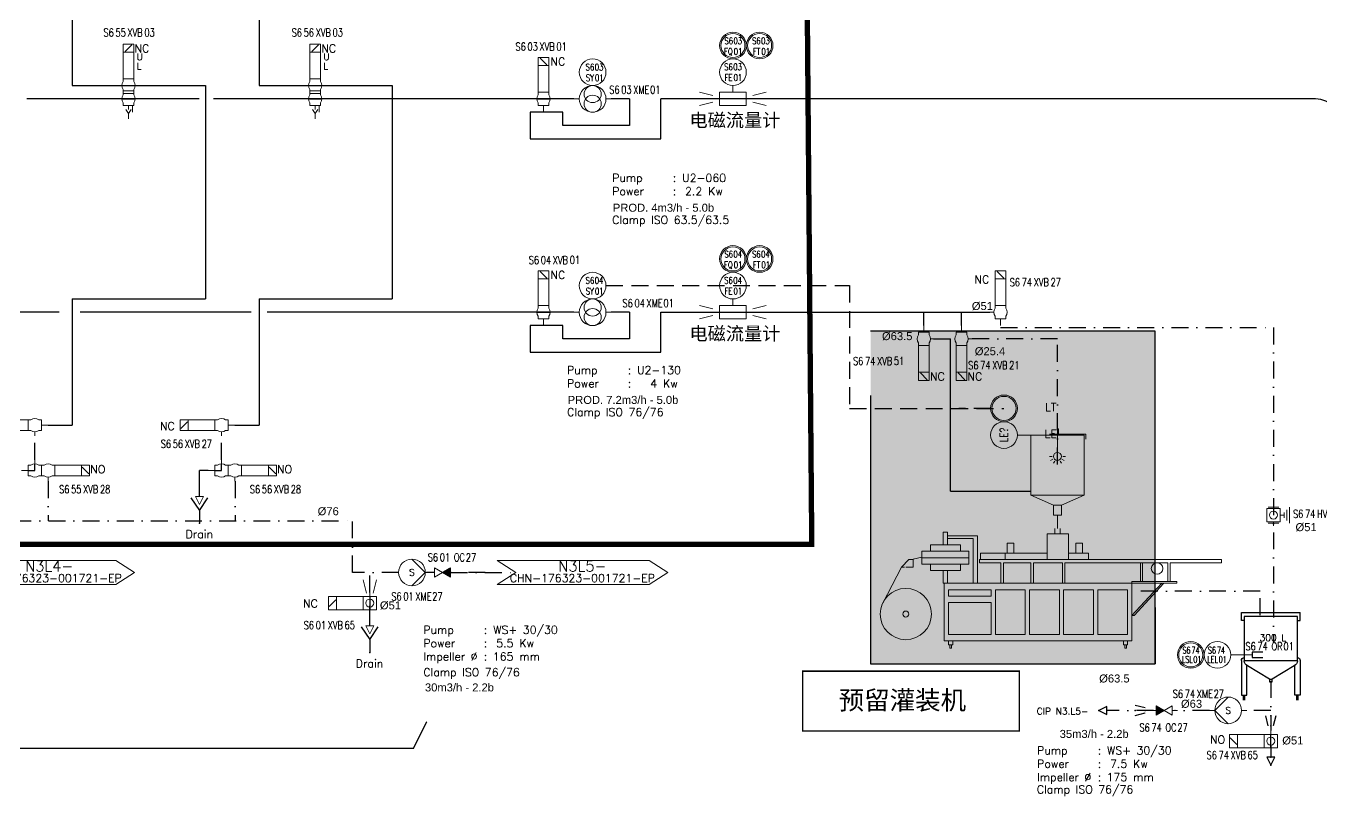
# Model space of a CAD drawing. Header units: inches. Extents: x 16718 to 18814, y 21622 to 22944.
# Drawn here: x 17290.4 to 17775.9, y 21857.7 to 22146.5 of the extents above; entities that cross this region are included whole.
import ezdxf
from ezdxf.enums import TextEntityAlignment as Align

# ---------------------------------------------------------------- set-up
doc = ezdxf.new("R2010")
doc.units = ezdxf.units.IN
doc.header["$MEASUREMENT"] = 0
for name, pattern in [('ACAD_ISO02W100', [15, 12, -3]), ('DASHDOT2', [12.7, 6.35, -3.175, 0, -3.175]), ('DASHED2', [9.525, 6.35, -3.175])]:
    doc.linetypes.add(name, pattern=pattern)
for name, color, linetype, lineweight in [('$31 Equipment', 7, 'Continuous', 9), ('15 Pipe Drain', 32, 'Continuous', 30), ('19 Pipe Process', 30, 'Continuous', 30), ('31 Equipment', 7, 'Continuous', 9), ('33 Instruments Labels', 7, 'Continuous', 9), ('43 TXT Chinese', 7, 'Continuous', 9), ('61 Revision Cloud', 1, 'Continuous', 9)]:
    doc.layers.add(name, color=color, linetype=linetype, lineweight=lineweight)
for name, color, linetype in [('DIAMETRE', 7, 'Continuous'), ('MATERIEL-DIVERS', 7, 'Continuous'), ('POMPES-PROCESS', 7, 'Continuous'), ('REGUL', 140, 'DASHED2'), ('REPERES', 7, 'Continuous'), ('techn-data', 7, 'Continuous'), ('TEXTES', 7, 'Continuous'), ('TUYAUTERIE-EGOUT', 32, 'Continuous'), ('TUYAUTERIE-NEP', 4, 'DASHDOT2'), ('TUYAUTERIE-PROCESS', 30, 'Continuous'), ('TXT_FR', 7, 'Continuous'), ('VANNES', 7, 'Continuous'), ('VANNES-PROCESS', 7, 'Continuous')]:
    doc.layers.add(name, color=color, linetype=linetype)
doc.layers.add('FOURNITURE CLIENT', color=7, linetype='Continuous', true_color=0xc8e6e6)
doc.layers.get('REPERES').off()
doc.styles.add('ROMANS', font='ROMANS.SHX')
doc.styles.add('ROMANT', font='romant')
doc.styles.get("Standard").update_dxf_attribs({"font": 'arial.ttf'})
doc.styles.add('USER1', font='TXT.SHX', dxfattribs={"bigfont": 'gbcbig.shx'})
doc.styles.add('USER3', font='ITALIC.SHX', dxfattribs={"bigfont": 'gbcbig.shx'})

# ---------------------------------------------------------------- blocks, each defined once
blk = doc.blocks.new('APV-FCE-NRV-GEN-1')
at = {"layer": '31 Equipment'}
h = blk.add_hatch(dxfattribs=at)
h.set_pattern_fill('ANSI31', color=256, scale=0.01, style=0)
h.set_pattern_definition([(45, (0, 0), (-0.02245064, 0.02245064), [])])
h.paths.add_polyline_path([(3, 1.75), (3, -1.75), (0, 0)])
at = {"layer": '31 Equipment', "linetype": 'ACAD_ISO02W100', "ltscale": 38}
for p, q in [((-3, 0), (-5, 0)), ((0, 0), (-3, 1.75)), ((-3, 1.75), (-3, -1.75)), ((0, 0), (-3, -1.75)), ((0, 0), (3, 1.75)), ((0, 0), (3, -1.75)), ((3, 1.75), (3, -1.75)), ((3, 0), (5, 0))]:
    blk.add_line(p, q, dxfattribs=at)
blk = doc.blocks.new('APV-PMP-GEN-CENTRI-1')
at = {"layer": '31 Equipment', "ltscale": 38}
for p, q in [((5, 0), (0, 5)), ((-5, 0), (-7, 0)), ((5, 0), (0, -5)), ((5, 0), (7, 0))]:
    blk.add_line(p, q, dxfattribs=at)
blk.add_circle((0, 0), 5, dxfattribs=at)
at = {"layer": '31 Equipment', "style": 'ROMANT', "flags": 8}
blk.add_attdef('I', text='', height=2.5, dxfattribs=at).set_placement((0, 0), align=Align.MIDDLE)
blk = doc.blocks.new('APV-PMP-GEN-RLOB-1')
at = {"layer": '31 Equipment', "ltscale": 38}
for p, q in [((-5, 0), (-7, 0)), ((5, 0), (7, 0))]:
    blk.add_line(p, q, dxfattribs=at)
at = {"layer": '31 Equipment', "color": 7}
for centre, radius in [((0, 0), 5), ((0, 1.8), 3.2), ((0, -1.8), 3.2)]:
    blk.add_circle(centre, radius, dxfattribs=at)
blk = doc.blocks.new('APV-INS-M-L-SY')
at = {"layer": '31 Equipment', "color": 7}
blk.add_circle((0, 0), 5, dxfattribs=at)
blk = doc.blocks.new('APV-VLV-SSEAT-SW42-3')
at = {"layer": '31 Equipment', "ltscale": 38}
for p, q in [((1.25, 15.25), (-1.25, 12.75)), ((-2, 2.5), (-2, 1.5)), ((2, 2.5), (2, 1.5)), ((-2, -2.5), (-2, -1.5)), ((2, -2.5), (-2, -2.5)), ((-2, -2.5), (2, -2.5)), ((0, -2.5), (0, -5)), ((2, -2.5), (2, -1.5))]:
    blk.add_line(p, q, dxfattribs=at)
at = {"layer": '31 Equipment'}
for p, q in [((-4, 0), (-2.5, 0)), ((2.5, 0), (4, 0))]:
    blk.add_line(p, q, dxfattribs=at)
at = {"layer": '31 Equipment', "lineweight": 30}
blk.add_line((2.5, 0), (-2.5, 0), dxfattribs=at)
at = {"layer": '31 Equipment', "ltscale": 38}
for points in [[(-2, 12.5), (2, 12.5), (2, 15.5), (-2, 15.5)], [(-2, 2.5), (2, 2.5), (2, 12.5), (-2, 12.5)]]:
    blk.add_lwpolyline(points, close=True, dxfattribs=at)
for start, end in [(143.1301, 216.8699), (323.1301, 36.8699)]:
    blk.add_arc((0, 0), 2.5, start, end, dxfattribs=at)
blk = doc.blocks.new('EGOUT')
at = {"color": 7}
for p, q in [((-3.2, 9.61), (0, 4.81)), ((0, 4.81), (3.2, 9.61)), ((0, 4.81), (0, 0))]:
    blk.add_line(p, q, dxfattribs=at)
at = {"color": 7, "extrusion": (0, -1, 0)}
blk.add_point((0, 0), dxfattribs=at)
at = {"layer": 'POMPES-PROCESS', "style": 'ROMANS'}
blk.add_attdef('EGOUT', text='', height=3, dxfattribs=at).set_placement((0, -4), align=Align.MIDDLE)
blk = doc.blocks.new('APV-SIGN-ARW-FLOW-1')
at = {"layer": '31 Equipment'}
for p, q in [((-1.5, -1.5), (-1.5, 1.5)), ((-1.5, 1.5), (1.5, 0)), ((1.5, 0), (-1.5, -1.5))]:
    blk.add_line(p, q, dxfattribs=at)
blk = doc.blocks.new('APV-VLV-BFLY-SV-4')
at = {"layer": '31 Equipment', "ltscale": 38}
for p, q in [((1.25, 15.25), (-1.25, 12.75)), ((2.5, 2.5), (-2.5, 2.5)), ((-2.5, 2.5), (-2.5, -2.5)), ((2.5, -2.5), (2.5, 2.5)), ((-2.5, -2.5), (2.5, -2.5))]:
    blk.add_line(p, q, dxfattribs=at)
at = {"layer": '31 Equipment'}
for p, q in [((-4, 0), (-2.5, 0)), ((2.5, 0), (4, 0))]:
    blk.add_line(p, q, dxfattribs=at)
at = {"layer": '31 Equipment', "lineweight": 30}
blk.add_line((-2.5, 0), (2.5, 0), dxfattribs=at)
at = {"layer": '31 Equipment', "ltscale": 38}
for points in [[(-2.5, 12.5), (2.5, 12.5), (2.5, 15.5), (-2.5, 15.5)], [(-2.5, 2.5), (2.5, 2.5), (2.5, 12.5), (-2.5, 12.5)]]:
    blk.add_lwpolyline(points, close=True, dxfattribs=at)
blk.add_circle((0, 0), 1.5, dxfattribs=at)
blk = doc.blocks.new('APV-FCE-GEN-REDCON-1')
at = {"layer": '31 Equipment', "color": 7}
for p, q in [((-2.5, 2.5), (2.5, 1.25)), ((2.5, 1.25), (2.5, 1.25)), ((2.5, -1.25), (-2.5, -2.5))]:
    blk.add_line(p, q, dxfattribs=at)
blk = doc.blocks.new('APV-INS-M-L-FE')
at = {"layer": '31 Equipment', "color": 7}
for p, q in [((-5, -7.5), (-5, -7.5)), ((-5, -7.5), (-5, -12.5)), ((5, -7.5), (-5, -7.5)), ((0, -5), (0, -7.5)), ((5, -12.5), (5, -7.5)), ((-5, -10), (5, -10)), ((-5, -12.5), (5, -12.5))]:
    blk.add_line(p, q, dxfattribs=at)
blk.add_circle((0, 0), 5, dxfattribs=at)
at = {"layer": '33 Instruments Labels', "style": 'ROMANS', "width": 0.8, "flags": 8}
blk.add_attdef('FE', text='', height=3, dxfattribs=at).set_placement((0, 0), align=Align.MIDDLE)
blk = doc.blocks.new('APV-INS-F-L-FT')
at = {"layer": '31 Equipment'}
for radius in [5, 4.5]:
    blk.add_circle((0, 0), radius, dxfattribs=at)
blk = doc.blocks.new('APV-INS-F-L-FQ')
at = {"layer": '31 Equipment'}
for radius in [5, 4.5]:
    blk.add_circle((0, 0), radius, dxfattribs=at)
blk = doc.blocks.new('APV-VLV-SSEAT-SW43-41')
at = {"layer": '31 Equipment', "ltscale": 38}
for p, q in [((1.25, 20.25), (-1.25, 17.75)), ((-2, 7.5), (-2, 6.5)), ((2, 7.5), (2, 6.5)), ((2.5, 5), (4, 5)), ((-2.5, 0), (-4, 0)), ((-2, 2.5), (-2, 3.5)), ((-2, 2.5), (2, 2.5)), ((-2, 2.5), (-2, 1.5)), ((2, 2.5), (2, 3.5)), ((2, 2.5), (2, 1.5)), ((-2, -1.5), (-2, -2.5)), ((-2, -2.5), (2, -2.5)), ((0, -2.5), (0, -5)), ((2, -1.5), (2, -2.5))]:
    blk.add_line(p, q, dxfattribs=at)
at = {"layer": '31 Equipment', "lineweight": 30}
for p, q in [((0, 0), (-2.5, 0)), ((0, -2.5), (0, 0))]:
    blk.add_line(p, q, dxfattribs=at)
at = {"layer": '31 Equipment', "ltscale": 38}
for points in [[(-2, 17.5), (2, 17.5), (2, 20.5), (-2, 20.5)], [(-2, 7.5), (2, 7.5), (2, 17.5), (-2, 17.5)]]:
    blk.add_lwpolyline(points, close=True, dxfattribs=at)
for centre, start, end in [((0, 5), 143.1301, 216.8699), ((0, 5), 323.1301, 36.8699), ((0, 0), 143.1301, 216.8699), ((0, 0), 323.1301, 36.8699)]:
    blk.add_arc(centre, 2.5, start, end, dxfattribs=at)
blk = doc.blocks.new('APV-VLV-SSEAT-SW41-3')
at = {"layer": '31 Equipment', "ltscale": 38}
for p, q in [((1.25, 15.25), (-1.25, 12.75)), ((-2, 2.5), (-2, 1.5)), ((2, 2.5), (2, 1.5)), ((2.5, 0), (4, 0)), ((-2, -2.5), (-2, -1.5)), ((2, -2.5), (-2, -2.5)), ((-2, -2.5), (2, -2.5)), ((0, -2.5), (0, -5)), ((2, -2.5), (2, -1.5))]:
    blk.add_line(p, q, dxfattribs=at)
for points in [[(-2, 12.5), (2, 12.5), (2, 15.5), (-2, 15.5)], [(-2, 2.5), (2, 2.5), (2, 12.5), (-2, 12.5)]]:
    blk.add_lwpolyline(points, close=True, dxfattribs=at)
for start, end in [(143.1301, 216.8699), (323.1301, 36.8699)]:
    blk.add_arc((0, 0), 2.5, start, end, dxfattribs=at)
blk = doc.blocks.new('REPNORM1')
at = {"layer": 'TEXTES', "style": 'ROMANS', "width": 0.75}
for tag, p in [('ZONE', (-9.75, -1.25)), ('SOUSZONE', (-5.25, -1.25)), ('ELEMENT', (-0.75, -1.25)), ('NUM', (5.59, -1.22))]:
    blk.add_attdef(tag, p, '', height=3, dxfattribs=at)
blk = doc.blocks.new('REPINS')
at = {"layer": 'TEXTES', "style": 'ROMANS', "width": 0.75}
for tag, p in [('ZONE', (-3.3, 1)), ('SOUSZONE', (0.1, 1)), ('NUM', (0.2, -3))]:
    blk.add_attdef(tag, p, '', height=2.5, dxfattribs=at)
blk.add_attdef('ELEMENT', text='', height=2.5, dxfattribs=at).set_placement((-0.2, -3), align=Align.RIGHT)
blk = doc.blocks.new('REPNORM')
at = {"layer": 'TEXTES', "style": 'ROMANS', "width": 0.75}
for tag, p in [('ZONE', (-9.75, -1.25)), ('SOUSZONE', (-5.25, -1.25)), ('ELEMENT', (0, -1.25)), ('NUM', (4.5, -1.25))]:
    blk.add_attdef(tag, p, '', height=3, dxfattribs=at)
blk = doc.blocks.new('APV-SIGN-ARW-DWG-1')
at = {"layer": '31 Equipment'}
for p, q in [((-32, 4.49), (25, 4.49)), ((-32, 4.49), (-25, 0)), ((-25, 0), (-32, -4.49)), ((25, 4.49), (32, 0)), ((32, 0), (25, -4.49)), ((-32, -4.49), (25, -4.49))]:
    blk.add_line(p, q, dxfattribs=at)
at = {"layer": '31 Equipment', "style": 'ROMANS', "width": 0.8}
for tag, p in [('TEXT1', (0, 0.37)), ('TEXT2', (0, -3.63))]:
    blk.add_attdef(tag, text='', height=3, dxfattribs=at).set_placement(p, align=Align.CENTER)
blk = doc.blocks.new('eee')
at = {"layer": 'techn-data', "style": 'ROMANS'}
for s, p in [('Pump', (11856.43, 26575.55)), ('Power', (11856.43, 26570.55)), ('Kw', (11892.43, 26570.55))]:
    blk.add_text(s, height=3, dxfattribs=at).set_placement(p)
for p in [(11880.43, 26575.55), (11880.43, 26570.55)]:
    blk.add_text(':', height=3, dxfattribs=at).set_placement(p, align=Align.RIGHT)
blk.add_attdef('Type', (11882.66, 26575.55), '', height=3, dxfattribs=at)
blk.add_attdef('Pui', text='', height=3, dxfattribs=at).set_placement((11890.18, 26570.55), align=Align.RIGHT)
blk = doc.blocks.new('TEXT-PUMP_caract_ANGLAIS')
at = {"layer": 'techn-data', "style": 'ROMANS'}
for s, p in [('Pump', (-22, 9)), ('Power', (-22, 4)), ('Kw', (14, 4)), ('Impeller %%C', (-22, -1)), ('mm', (14, -1))]:
    blk.add_text(s, height=3, dxfattribs=at).set_placement(p)
for p in [(2, 9), (2, 4), (2, -1)]:
    blk.add_text(':', height=3, dxfattribs=at).set_placement(p, align=Align.RIGHT)
blk.add_attdef('Type', (4.23, 9), '', height=3, dxfattribs=at)
for tag, p in [('Pui', (11.76, 4)), ('Dia', (11.76, -1))]:
    blk.add_attdef(tag, text='', height=3, dxfattribs=at).set_placement(p, align=Align.RIGHT)
blk = doc.blocks.new('FLE23')
at = {"color": 7}
for p, q in [((0, -1.5), (0, 1.5)), ((0, 1.5), (3, 0)), ((3, 0), (0, -1.5))]:
    blk.add_line(p, q, dxfattribs=at)
at = {"layer": 'MATERIEL-DIVERS', "color": 2}
for p in [(0, 0), (3, 0)]:
    blk.add_point(p, dxfattribs=at)
at = {"layer": 'MATERIEL-DIVERS', "color": 7, "extrusion": (-1, 0, 0)}
blk.add_point((0, 0), dxfattribs=at)
at = {"layer": 'MATERIEL-DIVERS', "color": 7, "extrusion": (1, 0, 0)}
blk.add_point((3, 0), dxfattribs=at)
blk = doc.blocks.new('CR')
at = {"color": 7}
for p, q in [((-2.5, 2.5), (2.5, 1.25)), ((2.5, 1.25), (2.5, 1.25)), ((2.5, -1.25), (-2.5, -2.5))]:
    blk.add_line(p, q, dxfattribs=at)
at = {"color": 7, "extrusion": (-1, 0, 0)}
blk.add_point((-2.5, 0), dxfattribs=at)
at = {"color": 7, "extrusion": (1, 0, 0)}
blk.add_point((2.5, 0), dxfattribs=at)
blk = doc.blocks.new('wqs2qw')
at = {"layer": '31 Equipment'}
for p, q in [((30406.37, 63686.77), (30405.98, 63686.77)), ((30405.98, 63686.77), (30405.98, 63684.82)), ((30406.37, 63684.82), (30406.37, 63686.77)), ((30406.43, 63677.94), (30406.43, 63686.44)), ((30395.72, 63682.87), (30395.72, 63684.82)), ((30395.72, 63684.82), (30409.35, 63684.82)), ((30416.41, 63684.39), (30396.42, 63684.39)), ((30396.42, 63684.39), (30396.42, 63661.87)), ((30416.41, 63661.87), (30416.41, 63684.39)), ((30404.43, 63676.44), (30403.43, 63676.44)), ((30404.7, 63675.44), (30403.83, 63674.94)), ((30405.43, 63674.7), (30404.93, 63673.84)), ((30406.43, 63674.44), (30406.43, 63673.44)), ((30407.43, 63674.7), (30407.93, 63673.84)), ((30408.16, 63675.44), (30409.03, 63674.94)), ((30408.43, 63676.44), (30409.43, 63676.44)), ((30396.42, 63661.87), (30416.41, 63661.87)), ((30404.91, 63658.11), (30396.42, 63661.87)), ((30407.91, 63658.11), (30404.91, 63658.11)), ((30404.91, 63654.36), (30404.91, 63658.11)), ((30407.91, 63658.11), (30416.41, 63661.87)), ((30407.91, 63658.11), (30407.91, 63654.36)), ((30407.91, 63654.36), (30404.91, 63654.36)), ((30406.43, 63654.44), (30406.43, 63649.44)), ((30405.43, 63649.44), (30405.43, 63647.44)), ((30407.43, 63649.44), (30407.43, 63647.44)), ((30447.57, 63648.07), (30447.57, 63643.27)), ((30449.17, 63648.07), (30447.57, 63648.07)), ((30449.17, 63643.27), (30449.17, 63648.07)), ((30396.95, 63643.86), (30396.95, 63640.1)), ((30399.45, 63643.86), (30396.95, 63643.86)), ((30399.45, 63640.1), (30399.45, 63643.86)), ((30402.31, 63647.35), (30402.31, 63637.74)), ((30410.31, 63647.35), (30402.31, 63647.35)), ((30410.31, 63637.74), (30410.31, 63647.35)), ((30422.69, 63643.86), (30422.69, 63640.1)), ((30425.19, 63643.86), (30422.69, 63643.86)), ((30425.19, 63640.1), (30425.19, 63643.86)), ((30436.38, 63646.63), (30447.57, 63646.63)), ((30436.38, 63628.85), (30436.38, 63646.63)), ((30437.98, 63645.67), (30437.98, 63628.85)), ((30447.57, 63645.67), (30437.98, 63645.67)), ((30442.77, 63643.27), (30453.97, 63643.27)), ((30442.77, 63643.27), (30442.77, 63640.86)), ((30447.57, 63643.27), (30442.77, 63643.27)), ((30453.97, 63643.27), (30449.17, 63643.27)), ((30453.97, 63640.86), (30453.97, 63643.27)), ((30394.71, 63640.1), (30402.2, 63640.1)), ((30394.71, 63637.85), (30394.71, 63640.1)), ((30402.2, 63640.1), (30399.45, 63640.1)), ((30410.2, 63640.1), (30435.19, 63640.1)), ((30425.94, 63640.1), (30410.2, 63640.1)), ((30425.94, 63637.85), (30425.94, 63640.1)), ((30435.19, 63640.1), (30435.19, 63637.85)), ((30457.17, 63640.86), (30439.57, 63640.86)), ((30439.57, 63640.86), (30439.57, 63636.06)), ((30442.77, 63640.86), (30439.57, 63640.86)), ((30439.57, 63638.46), (30457.17, 63638.46)), ((30457.17, 63640.86), (30453.97, 63640.86)), ((30457.17, 63636.06), (30457.17, 63640.86)), ((30457.18, 63638.6), (30457.18, 63638.6)), ((30460.42, 63637.85), (30457.18, 63638.6)), ((30344.9, 63637.74), (30378.49, 63637.74)), ((30344.9, 63636.54), (30344.9, 63637.74)), ((30364.09, 63636.54), (30344.9, 63636.54)), ((30364.09, 63629.57), (30364.09, 63636.54)), ((30365.05, 63636.54), (30365.05, 63629.57)), ((30374.49, 63636.54), (30365.05, 63636.54)), ((30396.71, 63637.74), (30367.13, 63637.74)), ((30368.73, 63636.54), (30396.71, 63636.54)), ((30374.49, 63629.57), (30374.49, 63636.54)), ((30375.29, 63636.54), (30375.29, 63629.57)), ((30378.49, 63636.54), (30375.29, 63636.54)), ((30435.58, 63637.74), (30391.6, 63637.74)), ((30391.6, 63636.54), (30403.59, 63636.54)), ((30403.59, 63636.54), (30403.59, 63628.85)), ((30404.55, 63636.54), (30415.43, 63636.54)), ((30404.55, 63628.85), (30404.55, 63636.54)), ((30415.43, 63636.54), (30415.43, 63628.85)), ((30416.39, 63636.54), (30426.62, 63636.54)), ((30416.39, 63628.85), (30416.39, 63636.54)), ((30426.62, 63636.54), (30426.62, 63629.33)), ((30427.58, 63636.54), (30435.58, 63636.54)), ((30427.58, 63628.85), (30427.58, 63636.54)), ((30435.58, 63636.54), (30435.58, 63637.74)), ((30439.57, 63636.06), (30442.77, 63636.06)), ((30453.97, 63636.06), (30442.77, 63636.06)), ((30442.77, 63636.06), (30442.77, 63633.66)), ((30442.77, 63633.66), (30447.57, 63633.66)), ((30447.57, 63633.66), (30449.17, 63633.66)), ((30447.57, 63633.66), (30447.57, 63628.85)), ((30449.17, 63633.66), (30453.97, 63633.66)), ((30449.17, 63628.85), (30449.17, 63633.66)), ((30453.97, 63636.06), (30457.17, 63636.06)), ((30453.97, 63633.66), (30453.97, 63636.06)), ((30460.52, 63637.74), (30460.52, 63634.86)), ((30462.12, 63637.74), (30460.52, 63637.74)), ((30460.52, 63634.86), (30463.24, 63634.86)), ((30464.84, 63634.86), (30462.12, 63637.74)), ((30463.72, 63634.86), (30464.84, 63634.86)), ((30464.84, 63634.86), (30471.88, 63621.4)), ((30361.7, 63629.57), (30378.49, 63629.57)), ((30361.7, 63628.85), (30361.7, 63629.57)), ((30366.49, 63628.85), (30361.7, 63628.85)), ((30365.69, 63628.85), (30367.29, 63628.85)), ((30378.49, 63628.85), (30365.69, 63628.85)), ((30377.69, 63616.84), (30366.49, 63628.85)), ((30367.29, 63628.85), (30378.49, 63616.84)), ((30375.29, 63629.57), (30374.49, 63629.57)), ((30378.49, 63629.57), (30378.49, 63628.85)), ((30378.49, 63628.85), (30388.08, 63628.85)), ((30378.49, 63607.23), (30378.49, 63628.85)), ((30384.88, 63628.85), (30448.85, 63628.85)), ((30403.59, 63628.85), (30404.55, 63628.85)), ((30415.43, 63628.85), (30416.39, 63628.85)), ((30426.62, 63629.33), (30426.62, 63628.85)), ((30437.98, 63628.85), (30436.38, 63628.85)), ((30447.57, 63628.85), (30449.17, 63628.85)), ((30448.85, 63628.85), (30448.85, 63607.23)), ((30380.09, 63626.45), (30391.28, 63626.45)), ((30380.09, 63609.63), (30380.09, 63626.45)), ((30391.28, 63626.45), (30391.28, 63609.63)), ((30392.88, 63626.45), (30404.07, 63626.45)), ((30392.88, 63609.63), (30392.88, 63626.45)), ((30404.07, 63626.45), (30404.07, 63609.63)), ((30405.67, 63626.45), (30405.67, 63609.63)), ((30416.87, 63626.45), (30405.67, 63626.45)), ((30416.87, 63609.63), (30416.87, 63626.45)), ((30418.47, 63626.45), (30418.47, 63609.63)), ((30429.66, 63626.45), (30418.47, 63626.45)), ((30429.66, 63609.63), (30429.66, 63626.45)), ((30431.26, 63626.45), (30447.25, 63626.45)), ((30431.26, 63624.04), (30431.26, 63626.45)), ((30447.25, 63624.04), (30431.26, 63624.04)), ((30447.25, 63626.45), (30447.25, 63624.04)), ((30431.26, 63621.64), (30447.25, 63621.64)), ((30431.26, 63609.63), (30431.26, 63621.64)), ((30447.25, 63621.64), (30447.25, 63609.63)), ((30378.49, 63616.84), (30377.69, 63616.84)), ((30391.28, 63609.63), (30380.09, 63609.63)), ((30404.07, 63609.63), (30392.88, 63609.63)), ((30405.67, 63609.63), (30416.87, 63609.63)), ((30418.47, 63609.63), (30429.66, 63609.63)), ((30447.25, 63609.63), (30431.26, 63609.63)), ((30391.28, 63607.23), (30378.49, 63607.23)), ((30380.09, 63605.78), (30380.09, 63607.23)), ((30381.68, 63605.78), (30380.09, 63605.78)), ((30380.57, 63605.78), (30380.57, 63604.58)), ((30381.2, 63605.78), (30380.57, 63605.78)), ((30380.57, 63604.58), (30381.2, 63604.58)), ((30381.2, 63604.58), (30381.2, 63605.78)), ((30381.68, 63607.23), (30381.68, 63605.78)), ((30448.85, 63607.23), (30384.88, 63607.23)), ((30445.65, 63605.78), (30445.65, 63607.23)), ((30447.25, 63605.78), (30445.65, 63605.78)), ((30446.77, 63605.78), (30446.13, 63605.78)), ((30446.13, 63605.78), (30446.13, 63604.58)), ((30446.13, 63604.58), (30446.77, 63604.58)), ((30446.77, 63604.58), (30446.77, 63605.78)), ((30447.25, 63607.23), (30447.25, 63605.78))]:
    blk.add_line(p, q, dxfattribs=at)
at = {"layer": '31 Equipment', "color": 7}
blk.add_line((30421.43, 63684.44), (30416.43, 63684.44), dxfattribs=at)
at = {"layer": '31 Equipment'}
for centre, radius in [((30426.43, 63694.44), 5), ((30426.43, 63694.44), 4.5), ((30406.43, 63676.44), 1.5), ((30369.05, 63634.38), 2.16), ((30463.24, 63617.32), 9.6), ((30463.24, 63617.32), 1.12)]:
    blk.add_circle(centre, radius, dxfattribs=at)
at = {"layer": '31 Equipment', "color": 7}
blk.add_circle((30426.43, 63684.44), 5, dxfattribs=at)
at = {"layer": '31 Equipment'}
for points in [[(30462.99, 63634.86), (30463.49, 63634.86), (30462.99, 63627.9), (30463.49, 63627.4)], [(30463.49, 63608.18), (30462.99, 63608.68), (30463.49, 63634.86), (30462.99, 63634.86)], [(30462.99, 63627.9), (30463.49, 63627.4), (30448.85, 63627.9), (30448.85, 63627.4)], [(30448.85, 63608.18), (30448.85, 63608.68), (30463.49, 63608.18), (30462.99, 63608.68)]]:
    blk.add_trace(points, dxfattribs=at)
blk = doc.blocks.new('APV-INS-M-L-LE2')
at = {"layer": '31 Equipment', "color": 7}
blk.add_line((5, 0), (13, 0), dxfattribs=at)
at = {"layer": '31 Equipment', "lineweight": 25}
blk.add_lwpolyline([(17, 1), (13, 1), (13, 0), (13, -1), (17, -1)], dxfattribs=at)
at = {"layer": '31 Equipment', "color": 7}
blk.add_circle((0, 0), 5, dxfattribs=at)
at = {"layer": '33 Instruments Labels', "style": 'ROMANS', "width": 0.8}
blk.add_attdef('LE?', text='', height=3, dxfattribs=at).set_placement((0, 0), align=Align.MIDDLE)
blk = doc.blocks.new('BACONC2')
at = {"color": 7}
for p, q in [((-9.99, 14.84), (-9.99, 31.46)), ((-9.99, 31.45), (9.99, 31.45)), ((9.98, 31.46), (9.98, 14.84)), ((-11, 15), (-11, 2)), ((9.98, 15), (-10, 15)), ((11, 15), (11, 2)), ((-9, 2), (-9, 13.1)), ((-8.77, 13), (-0.5, 8)), ((0.5, 8), (8.76, 13)), ((9, 2), (9, 13.1)), ((-0.5, 7), (-0.5, 8)), ((0.5, 8), (-0.5, 8)), ((0.5, 7), (-0.5, 7)), ((0.5, 8), (0.5, 7)), ((-11, 2), (-9, 2)), ((11, 2), (9, 2))]:
    blk.add_line(p, q, dxfattribs=at)
at = {"color": 7, "const_width": 1}
for points in [[(-10, 2), (-10, 0)], [(10, 2), (10, 0)]]:
    blk.add_lwpolyline(points, dxfattribs=at)
at = {"color": 7}
for centre, radius, start, end in [((-10, 15), 1, 90, 180), ((-7.99, 14.84), 2, 180, 247.0717), ((7.98, 14.84), 2, 292.9479, 0), ((10, 15), 1, 0, 90)]:
    blk.add_arc(centre, radius, start, end, dxfattribs=at)
at = {"color": 7, "extrusion": (0, -1, 0)}
blk.add_point((0, 7), dxfattribs=at)
at = {"layer": 'TUYAUTERIE-NEP', "color": 2}
blk.add_point((0, 7), dxfattribs=at)
at = {"layer": 'TUYAUTERIE-NEP', "color": 7, "extrusion": (0, -1, 0)}
blk.add_point((0, 7), dxfattribs=at)
at = {"layer": 'VANNES-PROCESS'}
for p, q in [((11, 33), (-11, 33)), ((-11, 30), (-11, 33)), ((-10, 30), (-11, 30)), ((10, 30), (11, 30)), ((11, 30), (11, 33))]:
    blk.add_line(p, q, dxfattribs=at)
blk = doc.blocks.new('APV-INS-F-L-LS')
at = {"layer": '31 Equipment'}
for radius in [5, 4.5]:
    blk.add_circle((0, 0), radius, dxfattribs=at)
at = {"layer": '33 Instruments Labels', "style": 'ROMANS', "width": 0.8}
blk.add_attdef('LS?', text='', height=3, dxfattribs=at).set_placement((0, 0), align=Align.MIDDLE)
blk = doc.blocks.new('REPINS2')
at = {"layer": 'TEXTES', "style": 'ROMANS', "width": 0.7}
for tag, p in [('ZONE', (-3.35, 0.8)), ('SOUSZONE', (0.05, 0.8)), ('NUM', (0.7, -2.6))]:
    blk.add_attdef(tag, p, '', height=2.5, dxfattribs=at)
blk.add_attdef('ELEMENT', text='', height=2.5, dxfattribs=at).set_placement((-1.56, -2.59), align=Align.CENTER)
blk = doc.blocks.new('FLE23-A')
at = {"color": 7}
for p, q in [((0, 1.5), (-3, 0)), ((-3, 0), (0, -1.5)), ((0, -1.5), (0, 1.5))]:
    blk.add_line(p, q, dxfattribs=at)
at = {"layer": 'MATERIEL-DIVERS', "color": 7, "extrusion": (-1, 0, 0)}
blk.add_point((-3, 0), dxfattribs=at)
at = {"layer": 'MATERIEL-DIVERS', "color": 2}
for p in [(-3, 0), (0, 0)]:
    blk.add_point(p, dxfattribs=at)
at = {"layer": 'MATERIEL-DIVERS', "color": 7, "extrusion": (1, 0, 0)}
blk.add_point((0, 0), dxfattribs=at)
blk = doc.blocks.new('APV-VLVM-BFLY-SVS-3')
at = {"layer": '31 Equipment'}
for p, q in [((3, 6), (-3, 6)), ((-2, 5), (2, 5)), ((-3, 2), (-3, -2)), ((-1, 4), (1, 4)), ((3, -2), (3, 2))]:
    blk.add_line(p, q, dxfattribs=at)
at = {"layer": '31 Equipment', "ltscale": 38}
for p, q in [((-2.5, 0), (-4, 0)), ((2.5, 2.5), (-2.5, 2.5)), ((-2.5, 2.5), (-2.5, -2.5)), ((0, 2.5), (0, 4)), ((2.5, -2.5), (2.5, 2.5)), ((2.5, 0), (4, 0)), ((-2.5, -2.5), (2.5, -2.5))]:
    blk.add_line(p, q, dxfattribs=at)
blk.add_circle((0, 0), 1.5, dxfattribs=at)
blk = doc.blocks.new('APV-VLV-DSEAT-DA34-3')
at = {"layer": '31 Equipment', "ltscale": 38}
for p, q in [((1.25, 20.25), (-1.25, 17.75)), ((-4, 5), (-2.5, 5)), ((-2, 7.5), (-2, 6.5)), ((2, 7.5), (2, 6.5)), ((4, 5), (2.5, 5)), ((-2, 3), (-2, 3.5)), ((-2, 2), (-2, 1.5)), ((2, 3), (2, 3.5)), ((2, 2), (2, 1.5)), ((-4, 0), (-2.5, 0)), ((-2, -2.5), (-2, -1.5)), ((-2, -2.5), (2, -2.5)), ((0, -5.5), (-1, -4)), ((0, -2.5), (0, -4)), ((1, -4), (0, -5.5)), ((1.5, -2.5), (1.5, -5)), ((2, -2.5), (2, -1.5)), ((2.5, 0), (4, 0)), ((0, -5.5), (0, -7.5))]:
    blk.add_line(p, q, dxfattribs=at)
at = {"layer": '31 Equipment', "lineweight": 30}
for p, q in [((-2.5, 5), (2.5, 5)), ((-2.5, 0), (2.5, 0))]:
    blk.add_line(p, q, dxfattribs=at)
at = {"layer": '31 Equipment', "ltscale": 38}
for points in [[(-2, 17.5), (2, 17.5), (2, 20.5), (-2, 20.5)], [(-2, 7.5), (2, 7.5), (2, 17.5), (-2, 17.5)], [(-2, 3), (2, 3), (2, 2), (-2, 2)]]:
    blk.add_lwpolyline(points, close=True, dxfattribs=at)
for centre, start, end in [((0, 5), 143.1301, 216.8699), ((0, 5), 323.1301, 36.8699), ((0, 0), 143.1301, 216.8699), ((0, 0), 323.1301, 36.8699)]:
    blk.add_arc(centre, 2.5, start, end, dxfattribs=at)
at = {"layer": '31 Equipment', "style": 'ROMANS', "flags": 8}
for tag, p in [('U', (3, 14.5)), ('L', (3, 11))]:
    blk.add_attdef(tag, p, '', height=2.5, dxfattribs=at)

msp = doc.modelspace()

# ---------------------------------------------------------------- hatches: boundary and pattern name
at = {"layer": 'FOURNITURE CLIENT'}
h = msp.add_hatch(color=256, dxfattribs=at)
h.dxf.hatch_style = 1
h.paths.add_polyline_path([(17607.03, 22031.98), (17607.03, 21907.39), (17713.72, 21907.39), (17713.72, 21928.39), (17713.72, 21933.47), (17713.72, 22031.98)])

# ---------------------------------------------------------------- linework, layer by layer
at = {"layer": '15 Pipe Drain'}
for p in [(17355.44, 21970.01), (17358.8, 21979.81)]:
    msp.add_line(p, (17355.44, 21979.81), dxfattribs=at)
at = {"layer": '19 Pipe Process'}
for p, q in [((17307.8, 22204.11), (17307.8, 22124.11)), ((17377.8, 22204.11), (17377.8, 22124.11)), ((17307.8, 22124.11), (17357.7, 22124.11)), ((17357.7, 22124.11), (17357.7, 22044.11)), ((17377.8, 22124.11), (17427.7, 22124.11)), ((17427.7, 22124.11), (17427.7, 22044.11)), ((17355.42, 22119.11), (17290.79, 22119.11)), ((17424.79, 22119.11), (17360.79, 22119.11)), ((17447.27, 22119.11), (17394.48, 22119.11)), ((17495.85, 22119.11), (17410.06, 22119.11)), ((17443.53, 22119.11), (17430.79, 22119.11)), ((17516.67, 22119.11), (17509.85, 22119.11)), ((17516.67, 22119.11), (17516.67, 22109.11)), ((17773.76, 22119.11), (17528.45, 22119.11)), ((17528.45, 22104.11), (17528.45, 22119.11)), ((17491.67, 22114.11), (17479.47, 22114.11)), ((17479.47, 22114.11), (17479.47, 22104.11)), ((17491.67, 22109.11), (17491.67, 22114.11)), ((17516.67, 22109.11), (17491.67, 22109.11)), ((17479.47, 22104.11), (17528.45, 22104.11)), ((17307.8, 22044.11), (17333.8, 22044.11)), ((17307.8, 22044.11), (17307.8, 21996.82)), ((17333.8, 22044.11), (17357.7, 22044.11)), ((17377.8, 22044.11), (17403.8, 22044.11)), ((17377.8, 22044.11), (17377.8, 21996.82)), ((17403.8, 22044.11), (17427.7, 22044.11)), ((17302.86, 22039.11), (17276.79, 22039.11)), ((17333.8, 22039.11), (17310.8, 22039.11)), ((17374.8, 22039.11), (17333.8, 22039.11)), ((17403.8, 22039.11), (17380.8, 22039.11)), ((17446.79, 22039.11), (17397.33, 22039.11)), ((17495.85, 22039.11), (17410.54, 22039.11)), ((17442.86, 22039.11), (17416.79, 22039.11)), ((17516.67, 22039.11), (17509.85, 22039.11)), ((17516.67, 22039.11), (17516.67, 22029.11)), ((17528.45, 22024.11), (17528.45, 22039.11)), ((17528.45, 22039.11), (17651.76, 22039.11)), ((17491.67, 22034.11), (17479.47, 22034.11)), ((17479.47, 22034.11), (17479.47, 22024.11)), ((17491.67, 22029.11), (17491.67, 22034.11)), ((17516.67, 22029.11), (17491.67, 22029.11)), ((17479.47, 22024.11), (17528.45, 22024.11)), ((17298.8, 21996.82), (17307.8, 21996.82)), ((17368.8, 21996.82), (17377.8, 21996.82))]:
    msp.add_line(p, q, dxfattribs=at)
at = {"layer": '19 Pipe Process', "ltscale": 2}
for p, q in [((17627.03, 22034.11), (17627.03, 22039.11)), ((17641.07, 22034.11), (17641.07, 22039.11)), ((17630.6, 22029.11), (17637.03, 22029.11)), ((17637.03, 21972.11), (17637.03, 22029.11)), ((17637.03, 21972.11), (17667.03, 21972.11))]:
    msp.add_line(p, q, dxfattribs=at)
at = {"layer": '19 Pipe Process'}
msp.add_arc((17773.76, 22109.11), 10, 0, 90, dxfattribs=at)
at = {"layer": '31 Equipment', "const_width": 0.56}
msp.add_lwpolyline([(17581.59, 21882.13), (17581.59, 21904.6), (17662.75, 21904.6), (17662.75, 21882.13)], close=True, dxfattribs=at)
at = {"layer": '61 Revision Cloud', "const_width": 2}
msp.add_lwpolyline([(16819.87, 22363.39), (17581.53, 22363.39), (17584.98, 21952.19), (16961.98, 21952.19), (16961.98, 22011.2), (16819.87, 22011.2), (16819.87, 22363.39)], dxfattribs=at)
at = {"layer": 'FOURNITURE CLIENT'}
msp.add_lwpolyline([(17607.03, 22007.87), (17607.03, 21907.39), (17713.72, 21907.39), (17713.72, 21928.39), (17713.72, 21907.39), (17713.72, 22031.98), (17607.03, 22031.98)], dxfattribs=at)
at = {"layer": 'MATERIEL-DIVERS', "const_width": 0.5}
msp.add_lwpolyline([(17223.12, 21885.65), (17228.12, 21875.65), (17435.68, 21875.65), (17440.68, 21885.65)], dxfattribs=at)
at = {"layer": 'REGUL'}
msp.add_line((17652.09, 22003.11), (17640.09, 22003.11), dxfattribs=at)
msp.add_lwpolyline([(17507.85, 22049.11), (17599.11, 22049.11), (17599.11, 22003.11), (17657.03, 22003.11)], dxfattribs=at)
at = {"layer": 'TUYAUTERIE-EGOUT'}
msp.add_line((17419.32, 21921.6), (17419.32, 21929.1), dxfattribs=at)
at = {"layer": 'TUYAUTERIE-NEP'}
for p, q in [((17758.03, 22033.42), (17758.03, 21915.11)), ((17677.03, 22029.11), (17645.07, 22029.11)), ((17677.03, 21982.11), (17677.03, 22029.11)), ((17293.8, 21983.82), (17293.8, 21992.82)), ((17363.8, 21983.82), (17363.8, 21992.82)), ((17298.81, 21975.82), (17298.81, 21960.93)), ((17368.81, 21975.82), (17368.81, 21960.93)), ((17234.88, 21960.93), (17412.83, 21960.93)), ((17412.83, 21941.6), (17412.83, 21960.93)), ((17430.13, 21941.6), (17412.83, 21941.6)), ((17419.32, 21934.1), (17419.32, 21941.6)), ((17443.63, 21941.6), (17440.63, 21941.6)), ((17462.63, 21941.6), (17449.63, 21941.6)), ((17449.63, 21941.6), (17474.01, 21941.6)), ((17753.03, 21934.61), (17706.03, 21934.61)), ((17753.03, 21925.61), (17753.03, 21934.61)), ((17757.03, 21900.89), (17757.03, 21882.39)), ((17713.03, 21889.89), (17695.53, 21889.89)), ((17734.03, 21889.89), (17721.03, 21889.89)), ((17757.03, 21889.89), (17748.03, 21889.89)), ((17757.03, 21876.89), (17757.03, 21872.35))]:
    msp.add_line(p, q, dxfattribs=at)
msp.add_lwpolyline([(17655.78, 22033.42), (17758.03, 22033.42)], dxfattribs=at)

# ---------------------------------------------------------------- block references
at = {"layer": '$31 Equipment'}
ref = msp.add_blockref('wqs2qw', (48083.46, -41691.33), dxfattribs=dict(at, xscale=-1))
ref.add_attrib('LE?', 'LE?', dxfattribs={"layer": '33 Instruments Labels', "height": 3, "rotation": 90, "style": 'ROMANS', "width": 0.8}).set_placement((17657.03, 21993.11), align=Align.MIDDLE)
at = {"rotation": 90.00000000000001}
msp.add_blockref('APV-VLV-BFLY-SV-4', (17757.03, 21878.39), dxfattribs=at)
at = {"layer": '31 Equipment'}
for name, p in [('APV-INS-M-L-SY', (17502.85, 22129.11)), ('APV-PMP-GEN-RLOB-1', (17502.85, 22119.11)), ('APV-INS-M-L-SY', (17502.85, 22049.11)), ('APV-PMP-GEN-RLOB-1', (17502.85, 22039.11))]:
    msp.add_blockref(name, p, dxfattribs=at)
at = {"layer": '31 Equipment', "linetype": 'ACAD_ISO02W100', "ltscale": 38, "rotation": 270}
msp.add_blockref('APV-VLVM-BFLY-SVS-3', (17758.03, 21963.1), dxfattribs=at)
at = {"layer": '31 Equipment'}
msp.add_blockref('APV-PMP-GEN-CENTRI-1', (17435.13, 21941.6), dxfattribs=at).add_auto_attribs({'I': 'S'})
at = {"layer": '31 Equipment', "rotation": 270}
msp.add_blockref('APV-FCE-GEN-REDCON-1', (17419.32, 21936.32), dxfattribs=at)
at = {"layer": '31 Equipment', "xscale": -1, "rotation": 90}
msp.add_blockref('APV-VLV-BFLY-SV-4', (17419.32, 21930.1), dxfattribs=at)
at = {"layer": '31 Equipment'}
ref = msp.add_blockref('APV-PMP-GEN-CENTRI-1', (17741.03, 21889.89), dxfattribs=dict(at, xscale=-1))
ref.add_attrib('I', 'S', dxfattribs={"height": 2.5, "style": 'ROMANT', "flags": 8}).set_placement((17741.03, 21889.89), align=Align.MIDDLE)
at = {"layer": '33 Instruments Labels'}
for name, p in [('APV-INS-F-L-FT', (17555.45, 22139.11)), ('APV-INS-F-L-FQ', (17565.45, 22139.11)), ('APV-INS-M-L-FE', (17555.45, 22129.11)), ('APV-INS-F-L-FT', (17555.45, 22059.11)), ('APV-INS-F-L-FQ', (17565.45, 22059.11)), ('APV-INS-M-L-FE', (17555.45, 22049.11)), ('APV-INS-M-L-LE2', (17737.03, 21910.67)), ('APV-INS-M-L-LE2', (17737.03, 21910.67))]:
    msp.add_blockref(name, p, dxfattribs=at)
at = {"layer": '33 Instruments Labels', "xscale": -1}
msp.add_blockref('APV-INS-F-L-LS', (17727.03, 21910.67), dxfattribs=at)
at = {"layer": 'MATERIEL-DIVERS'}
for name, p in [('APV-FCE-GEN-REDCON-1', (17545.45, 22119.11)), ('APV-FCE-GEN-REDCON-1', (17545.45, 22039.11)), ('APV-FCE-NRV-GEN-1', (17446.63, 21941.6)), ('FLE23-A', (17695.53, 21889.89))]:
    msp.add_blockref(name, p, dxfattribs=at)
for name, p, rotation in [('APV-FCE-GEN-REDCON-1', (17565.45, 22119.11), 180), ('APV-FCE-GEN-REDCON-1', (17565.45, 22039.11), 180), ('APV-SIGN-ARW-FLOW-1', (17355.44, 21968.51), 269.9999999999999), ('APV-SIGN-ARW-FLOW-1', (17419.32, 21920.1), 270), ('APV-FCE-NRV-GEN-1', (17717.03, 21889.89), 180)]:
    msp.add_blockref(name, p, dxfattribs=dict(at, rotation=rotation))
msp.add_blockref('EGOUT', (17355.44, 21960.01), dxfattribs=at).add_auto_attribs({'EGOUT': 'Drain'})
ref = msp.add_blockref('APV-SIGN-ARW-DWG-1', (17299.18, 21941.6), dxfattribs=at)
ref.add_attrib('TEXT1', 'N3L4-', dxfattribs={"layer": '31 Equipment', "height": 4, "style": 'USER1'}).set_placement((17299.18, 21941.97), align=Align.CENTER)
ref.add_attrib('TEXT2', 'CHN-176323-001721-EP', dxfattribs={"layer": '31 Equipment', "height": 3, "style": 'USER1'}).set_placement((17299.18, 21937.97), align=Align.CENTER)
ref = msp.add_blockref('APV-SIGN-ARW-DWG-1', (17499.01, 21941.6), dxfattribs=at)
ref.add_attrib('TEXT1', 'N3L5-', dxfattribs={"layer": '31 Equipment', "height": 4, "style": 'USER1'}).set_placement((17499.01, 21941.97), align=Align.CENTER)
ref.add_attrib('TEXT2', 'CHN-176323-001721-EP', dxfattribs={"layer": '31 Equipment', "height": 3, "style": 'USER1'}).set_placement((17499.01, 21937.97), align=Align.CENTER)
at = {"layer": 'MATERIEL-DIVERS', "xscale": -1}
msp.add_blockref('BACONC2', (17757.03, 21893.61), dxfattribs=at)
at = {"layer": 'MATERIEL-DIVERS'}
ref = msp.add_blockref('EGOUT', (17419.32, 21911.6), dxfattribs=at)
ref.add_attrib('EGOUT', 'Drain', dxfattribs={"layer": 'POMPES-PROCESS', "height": 3, "style": 'ROMANS'}).set_placement((17419.23, 21907.53), align=Align.MIDDLE)
at = {"layer": 'MATERIEL-DIVERS', "xscale": -1, "rotation": 90}
msp.add_blockref('FLE23', (17757.03, 21872.35), dxfattribs=at)
at = {"layer": 'REPERES'}
for name, p, values in [('REPNORM1', (17329.26, 22143.72), {'ZONE': 'S6', 'SOUSZONE': '55', 'ELEMENT': 'XVB', 'NUM': '03'}), ('REPNORM1', (17399.79, 22143.72), {'ZONE': 'S6', 'SOUSZONE': '56', 'ELEMENT': 'XVB', 'NUM': '03'}), ('REPINS', (17555.54, 22138.64), {'ZONE': 'S6', 'SOUSZONE': '03', 'ELEMENT': 'FQ', 'NUM': '01'}), ('REPINS', (17565.9, 22138.64), {'ZONE': 'S6', 'SOUSZONE': '03', 'ELEMENT': 'FT', 'NUM': '01'}), ('REPNORM1', (17483.69, 22138.45), {'ZONE': 'S6', 'SOUSZONE': '03', 'ELEMENT': 'XVB', 'NUM': '01'}), ('REPINS', (17503.54, 22128.78), {'ZONE': 'S6', 'SOUSZONE': '03', 'ELEMENT': 'SY', 'NUM': '01'}), ('REPINS', (17555.48, 22128.84), {'ZONE': 'S6', 'SOUSZONE': '03', 'ELEMENT': 'FE', 'NUM': '01'}), ('REPNORM1', (17518.82, 22122.28), {'ZONE': 'S6', 'SOUSZONE': '03', 'ELEMENT': 'XME', 'NUM': '01'}), ('REPNORM1', (17488.68, 22058.45), {'ZONE': 'S6', 'SOUSZONE': '04', 'ELEMENT': 'XVB', 'NUM': '01'}), ('REPINS', (17555.53, 22058.64), {'ZONE': 'S6', 'SOUSZONE': '04', 'ELEMENT': 'FQ', 'NUM': '01'}), ('REPINS', (17565.89, 22058.64), {'ZONE': 'S6', 'SOUSZONE': '04', 'ELEMENT': 'FT', 'NUM': '01'}), ('REPINS', (17503.53, 22048.78), {'ZONE': 'S6', 'SOUSZONE': '04', 'ELEMENT': 'SY', 'NUM': '01'}), ('REPINS', (17555.47, 22048.84), {'ZONE': 'S6', 'SOUSZONE': '04', 'ELEMENT': 'FE', 'NUM': '01'}), ('REPNORM1', (17668.91, 22050.1), {'ZONE': 'S6', 'SOUSZONE': '74', 'ELEMENT': 'XVB', 'NUM': '27'}), ('REPNORM1', (17523.81, 22042.28), {'ZONE': 'S6', 'SOUSZONE': '04', 'ELEMENT': 'XME', 'NUM': '01'}), ('REPNORM1', (17610.18, 22020.6), {'ZONE': 'S6', 'SOUSZONE': '74', 'ELEMENT': 'XVB', 'NUM': '51'}), ('REPNORM1', (17653.37, 22019), {'ZONE': 'S6', 'SOUSZONE': '74', 'ELEMENT': 'XVB', 'NUM': '21'}), ('REPNORM1', (17350.73, 21989.53), {'ZONE': 'S6', 'SOUSZONE': '56', 'ELEMENT': 'XVB', 'NUM': '27'}), ('REPNORM1', (17312.62, 21972.5), {'ZONE': 'S6', 'SOUSZONE': '55', 'ELEMENT': 'XVB', 'NUM': '28'}), ('REPNORM1', (17384.12, 21972.5), {'ZONE': 'S6', 'SOUSZONE': '56', 'ELEMENT': 'XVB', 'NUM': '28'}), ('REPNORM', (17450.82, 21947), {'ZONE': 'S6', 'SOUSZONE': '01', 'ELEMENT': 'OC', 'NUM': '27'}), ('REPNORM1', (17437.14, 21932.34), {'ZONE': 'S6', 'SOUSZONE': '01', 'ELEMENT': 'XME', 'NUM': '27'}), ('REPNORM1', (17404.3, 21921.56), {'ZONE': 'S6', 'SOUSZONE': '01', 'ELEMENT': 'XVB', 'NUM': '65'}), ('REPINS2', (17727.29, 21910.35), {'ZONE': 'S6', 'SOUSZONE': '74', 'NUM': '01', 'ELEMENT': 'LSL'}), ('REPINS2', (17736.83, 21910.35), {'ZONE': 'S6', 'SOUSZONE': '74', 'NUM': '01', 'ELEMENT': 'LEL'}), ('REPNORM', (17757.28, 21913.65), {'ZONE': 'S6', 'SOUSZONE': '74', 'ELEMENT': 'OR', 'NUM': '01'}), ('REPNORM1', (17730.04, 21895.83), {'ZONE': 'S6', 'SOUSZONE': '74', 'ELEMENT': 'XME', 'NUM': '27'}), ('REPNORM', (17717.54, 21883.17), {'ZONE': 'S6', 'SOUSZONE': '74', 'ELEMENT': 'OC', 'NUM': '27'}), ('REPNORM1', (17742.72, 21872.86), {'ZONE': 'S6', 'SOUSZONE': '74', 'ELEMENT': 'XVB', 'NUM': '65'})]:
    msp.add_blockref(name, p, dxfattribs=at).add_auto_attribs(values)
ref = msp.add_blockref('REPNORM1', (17775.11, 21963.27), dxfattribs=at)
ref.add_attrib('ZONE', 'S6', (17765.36, 21962.02), dxfattribs={"layer": 'TEXTES', "height": 3, "style": 'ROMANS', "width": 0.75})
ref.add_attrib('SOUSZONE', '74', (17769.86, 21962.02), dxfattribs={"layer": 'TEXTES', "height": 3, "style": 'ROMANS', "width": 0.75})
ref.add_attrib('ELEMENT', 'HV', (17774.36, 21962.02), dxfattribs={"layer": 'TEXTES', "height": 3, "style": 'ROMANS', "width": 0.75})
ref.add_attrib('NUM', '27', (17779, 21962.05), dxfattribs={"layer": 'TEXTES', "height": 3, "style": 'ROMANS', "width": 0.75})
at = {"layer": 'techn-data'}
for p, values in [((5653.74, -4487.56), {'Type': 'U2-060', 'Pui': '2.2'}), ((5636.82, -4559.61), {'Type': 'U2-130', 'Pui': '4'})]:
    msp.add_blockref('eee', p, dxfattribs=at).add_auto_attribs(values)
at = {"layer": 'TUYAUTERIE-PROCESS'}
for p, values in [((17461.39, 21909.57), {'Dia': '165', 'Pui': '5.5', 'Type': 'WS+ 30/30'}), ((17691.44, 21864.36), {'Dia': '175', 'Pui': '7.5', 'Type': 'WS+ 30/30'})]:
    msp.add_blockref('TEXT-PUMP_caract_ANGLAIS', p, dxfattribs=at).add_auto_attribs(values)
at = {"layer": 'VANNES'}
for p in [(17328.9, 22119.11), (17398.9, 22119.11)]:
    msp.add_blockref('APV-VLV-DSEAT-DA34-3', p, dxfattribs=at).add_auto_attribs({'U': 'U', 'L': 'L'})
at = {"layer": 'VANNES', "xscale": -1}
for name, p in [('APV-VLV-SSEAT-SW42-3', (17484.39, 22119.11)), ('APV-VLV-SSEAT-SW42-3', (17484.39, 22039.11)), ('APV-VLV-SSEAT-SW41-3', (17655.76, 22039.11))]:
    msp.add_blockref(name, p, dxfattribs=at)
for p, rotation in [((17627.03, 22029.11), 180), ((17641.07, 22029.11), 180), ((17293.8, 21996.82), 90), ((17363.8, 21996.82), 90)]:
    msp.add_blockref('APV-VLV-SSEAT-SW41-3', p, dxfattribs=dict(at, rotation=rotation))
at = {"layer": 'VANNES', "rotation": 270.0317343014626}
for p in [(17293.8, 21979.82), (17363.8, 21979.82)]:
    msp.add_blockref('APV-VLV-SSEAT-SW43-41', p, dxfattribs=at)
at = {"layer": 'VANNES-PROCESS', "yscale": 0.75, "zscale": 0.75}
for p, xscale, rotation in [((17708.03, 21889.89), -0.75, 180), ((17757.03, 21885.98), 0.75, 270)]:
    msp.add_blockref('CR', p, dxfattribs=dict(at, xscale=xscale, rotation=rotation))

# ---------------------------------------------------------------- texts
at = {"layer": '31 Equipment', "style": 'ROMANS'}
msp.add_text('300 L', height=2.5, dxfattribs=at).set_placement((17757.77, 21917.14), align=Align.MIDDLE_CENTER)
msp.add_text('CIP N3.L5-', height=2.5, dxfattribs=at).set_placement((17669.3, 21888.32))
at = {"layer": '31 Equipment', "insert": (17618.95, 21893.29), "char_height": 7, "width": 120.9043, "attachment_point": 5, "style": 'USER3'}
msp.add_mtext('{\\fSimSun|b0|i0|c134|p2;预留灌装机}', dxfattribs=at)
at = {"layer": '43 TXT Chinese', "char_height": 5, "width": 36.4455, "attachment_point": 1}
for insert in [(17539.14, 22113.65), (17539.14, 22033.65)]:
    msp.add_mtext('{\\fKaiTi|b0|i0|c134|p49;电磁流量计}', dxfattribs=dict(at, insert=insert))
at = {"layer": 'DIAMETRE'}
for s, p in [('PROD. 4m3/h - 5.0b', (17510.42, 22076.82)), ('%%C51', (17644.97, 22039.97)), ('%%C63.5', (17611.3, 22028.68)), ('%%C25.4', (17646.08, 22023.03)), ('PROD. 7.2m3/h - 5.0b', (17493.51, 22004.77)), ('%%C76', (17399.78, 21963.03)), ('%%C51', (17766.3, 21957.07)), ('%%C51', (17423.11, 21927.75)), ('30m3/h - 2.2b', (17440, 21896.99)), ('%%C63.5', (17692.71, 21900.34)), ('%%C63', (17723.36, 21890.85)), ('35m3/h - 2.2b', (17677.9, 21879.56)), ('%%C51', (17761.32, 21877.11))]:
    msp.add_text(s, height=3, dxfattribs=at).set_placement(p)
at = {"layer": 'TEXTES', "style": 'ROMANS'}
for s, p in [('NC', (17331.16, 22136.55)), ('NC', (17401.16, 22136.55)), ('NC', (17487.03, 22131.61)), ('NC', (17487.03, 22051.61)), ('NC', (17645.96, 22049.94)), ('NC', (17629.29, 22013.55)), ('NC', (17643.34, 22013.55)), ('NC', (17340.68, 21994.94)), ('NO', (17314.56, 21978.78)), ('NO', (17384.56, 21978.78)), ('NC', (17394.32, 21928.45)), ('NO', (17734.25, 21877.42))]:
    msp.add_text(s, height=3, dxfattribs=at).set_placement(p)
at = {"layer": 'TXT_FR', "style": 'ROMANS'}
for s, p in [('Clamp ISO 63.5/63.5', (17510.2, 22072.24)), ('Clamp ISO 76/76', (17493.28, 22000.19)), ('Clamp ISO 76/76', (17439.41, 21902.67)), ('Clamp ISO 76/76', (17669.35, 21858.75))]:
    msp.add_text(s, height=3, dxfattribs=at).set_placement(p)
for s, p in [('LT', (17674.55, 22002.11)), ('LE', (17674.55, 21992.11))]:
    msp.add_text(s, height=3, dxfattribs=at).set_placement(p, align=Align.CENTER)

doc.saveas('drawing.dxf')
